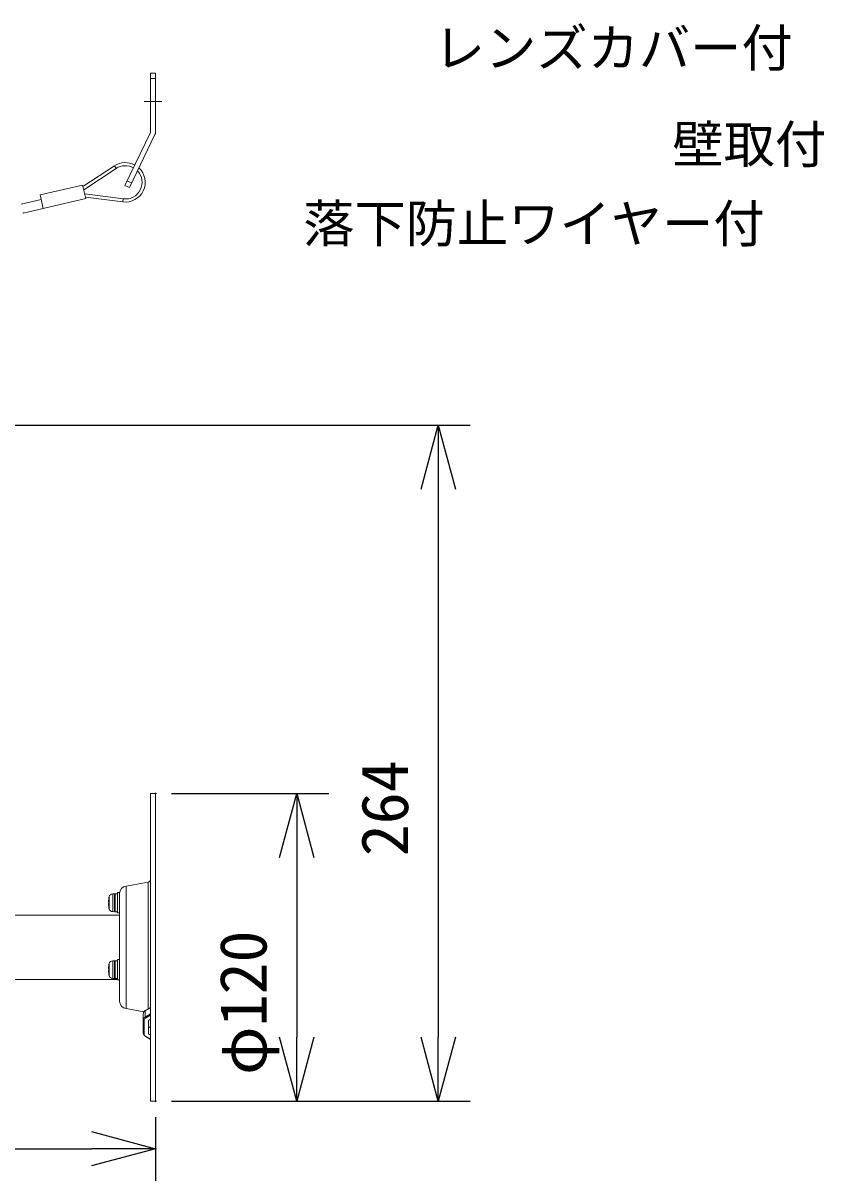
# Model space of a CAD drawing. Units: millimetres, scale not verified. Extents: x -62 to 63, y -56 to 57.
# Drawn here: x 30.23 to 61.45, y 3.6 to 48.77 of the extents above; entities that cross this region are included whole.
import ezdxf
from ezdxf.enums import TextEntityAlignment as Align

# ---------------------------------------------------------------- set-up
doc = ezdxf.new("R2010")
doc.units = ezdxf.units.MM
doc.header["$LTSCALE"] = 0.125
doc.header["$PDMODE"] = 32
doc.header["$PDSIZE"] = 0.025
for name, color, linetype in [('0-0_0', 7, 'Continuous'), ('0-1_DEFPOINTS', 7, 'Continuous'), ('0-4_TOUROKU', 7, 'Continuous'), ('0-6_SUNPO', 7, 'Continuous')]:
    doc.layers.add(name, color=color, linetype=linetype)
doc.layers.add('0-5_GAIKEI', color=1, linetype='Continuous', lineweight=18)
doc.styles.add('ＭＳ ゴシック', font='')
doc.styles.get('ＭＳ ゴシック').set_extended_font_data('MS Gothic')

# ---------------------------------------------------------------- blocks, each defined once
blk = doc.blocks.new('_OPEN30')
at = {"layer": '0-0_0'}
blk.add_line((0, 0), (-1, 0), dxfattribs=at)
blk.add_lwpolyline([(-1, 0.26795), (0, 0), (-1, -0.26795)], dxfattribs=at)
blk = doc.blocks.new('D2')
at = {"layer": '0-1_DEFPOINTS'}
for p in [(21.764, 346.7494), (47.7525, 320.58), (47.7525, 318.7202)]:
    blk.add_point(p, dxfattribs=at)
at = {"layer": '0-6_SUNPO'}
for p, q in [((21.764, 346.1244), (21.764, 317.4702)), ((47.7525, 319.955), (47.7525, 317.4702)), ((24.264, 318.7202), (45.2525, 318.7202))]:
    blk.add_line(p, q, dxfattribs=at)
at = {"layer": '0-6_SUNPO', "xscale": 2.5, "yscale": 2.5, "rotation": 180}
blk.add_blockref('_OPEN30', (21.764, 318.7202), dxfattribs=at)
at = {"layer": '0-6_SUNPO', "xscale": 2.5, "yscale": 2.5}
blk.add_blockref('_OPEN30', (47.7525, 318.7202), dxfattribs=at)
at = {"layer": '0-6_SUNPO', "style": 'ＭＳ ゴシック'}
blk.add_text('260', height=1.833, dxfattribs=at).set_placement((31.1868, 319.3452), align=Align.BOTTOM_LEFT)
blk = doc.blocks.new('D3')
at = {"layer": '0-1_DEFPOINTS'}
for p in [(47.7525, 332.58), (47.7525, 320.58), (53.2589, 320.58)]:
    blk.add_point(p, dxfattribs=at)
at = {"layer": '0-6_SUNPO'}
for p, q in [((48.3775, 332.58), (54.5089, 332.58)), ((53.2589, 330.08), (53.2589, 323.08)), ((48.3775, 320.58), (54.5089, 320.58))]:
    blk.add_line(p, q, dxfattribs=at)
at = {"layer": '0-6_SUNPO', "xscale": 2.5, "yscale": 2.5}
for p, rotation in [((53.2589, 332.58), 90), ((53.2589, 320.58), 270)]:
    blk.add_blockref('_OPEN30', p, dxfattribs=dict(at, rotation=rotation))
at = {"layer": '0-6_SUNPO', "style": 'ＭＳ ゴシック'}
blk.add_text('φ120', height=1.833, rotation=90, dxfattribs=at).set_placement((52.6339, 321.6012), align=Align.BOTTOM_LEFT)
blk = doc.blocks.new('D7')
at = {"layer": '0-1_DEFPOINTS'}
for p in [(32.3029, 346.95), (47.7525, 320.58), (58.7774, 320.58)]:
    blk.add_point(p, dxfattribs=at)
at = {"layer": '0-6_SUNPO'}
for p, q in [((32.9279, 346.95), (60.0274, 346.95)), ((58.7774, 344.45), (58.7774, 323.08)), ((48.3775, 320.58), (60.0274, 320.58))]:
    blk.add_line(p, q, dxfattribs=at)
at = {"layer": '0-6_SUNPO', "xscale": 2.5, "yscale": 2.5}
for p, rotation in [((58.7774, 346.95), 90), ((58.7774, 320.58), 270)]:
    blk.add_blockref('_OPEN30', p, dxfattribs=dict(at, rotation=rotation))
at = {"layer": '0-6_SUNPO', "style": 'ＭＳ ゴシック'}
blk.add_text('264', height=1.833, rotation=90, dxfattribs=at).set_placement((58.1524, 330.1341), align=Align.BOTTOM_LEFT)

msp = doc.modelspace()

# ---------------------------------------------------------------- linework, layer by layer
at = {"layer": '0-5_GAIKEI'}
for p, q in [((35.3917, 46.8147), (35.1917, 46.8147)), ((35.1917, 46.8147), (35.1917, 44.5193)), ((35.3917, 46.6147), (35.1917, 46.6147)), ((35.3917, 44.5193), (35.3917, 46.8147)), ((34.1907, 42.4439), (35.1897, 44.5105)), ((34.3707, 42.3569), (35.3698, 44.4235)), ((32.5611, 42.3949), (33.7937, 43.2043)), ((32.5899, 42.2703), (33.8595, 43.104)), ((33.7937, 43.2043), (33.8595, 43.104)), ((34.2777, 42.624), (34.4578, 42.537)), ((32.548, 42.4517), (30.8917, 42.0683)), ((31.0135, 41.5423), (30.8917, 42.0683)), ((32.6697, 41.9256), (32.548, 42.4517)), ((32.6277, 42.107), (34.1346, 41.9159)), ((34.1907, 42.4439), (34.3707, 42.3569)), ((30.9323, 41.893), (30.1529, 41.7126)), ((30.2341, 41.3619), (32.6697, 41.9256)), ((32.6566, 41.9824), (34.1195, 41.7968)), ((34.1195, 41.7968), (34.1346, 41.9159)), ((30.2291, 41.3833), (30.2341, 41.3619)), ((34.2396, 15.1062), (34.2396, 10.3231)), ((35.1091, 10.3169), (35.1091, 15.2595)), ((33.5754, 14.6597), (33.5761, 14.6597)), ((33.5828, 14.6891), (33.5828, 14.2202)), ((33.7197, 14.7999), (33.7907, 14.8036)), ((33.7197, 14.7999), (33.7197, 14.1095)), ((33.7907, 14.1058), (33.7907, 14.8036)), ((33.7917, 14.8036), (33.7907, 14.8036)), ((33.8117, 14.7947), (33.8117, 14.1147)), ((33.8217, 14.8047), (33.8217, 14.1047)), ((33.9017, 14.8047), (33.8217, 14.8047)), ((33.9017, 14.1047), (33.9017, 14.8047)), ((33.9117, 14.0547), (33.9117, 14.8547)), ((33.9917, 14.8547), (33.9117, 14.8547)), ((33.5761, 14.2497), (33.5754, 14.2497)), ((33.7197, 14.1095), (33.7907, 14.1058)), ((33.7917, 14.1057), (33.7907, 14.1058)), ((33.9017, 14.1047), (33.8217, 14.1047)), ((33.9917, 14.0547), (33.9117, 14.0547)), ((33.9117, 11.4447), (33.9117, 12.2447)), ((33.9917, 12.2447), (33.9117, 12.2447)), ((33.5754, 12.0497), (33.5761, 12.0497)), ((33.5828, 12.0791), (33.5828, 11.6102)), ((33.7197, 12.1899), (33.7907, 12.1936)), ((33.7197, 12.1899), (33.7197, 11.4995)), ((33.7907, 11.4958), (33.7907, 12.1936)), ((33.7917, 12.1936), (33.7907, 12.1936)), ((33.8117, 12.1847), (33.8117, 11.5047)), ((33.8217, 12.1947), (33.8217, 11.4947)), ((33.9017, 12.1947), (33.8217, 12.1947)), ((33.9017, 11.4947), (33.9017, 12.1947)), ((33.5761, 11.6397), (33.5754, 11.6397)), ((33.7197, 11.4995), (33.7907, 11.4958)), ((33.7917, 11.4957), (33.7907, 11.4958)), ((33.9017, 11.4947), (33.8217, 11.4947)), ((33.9917, 11.4447), (33.9117, 11.4447)), ((34.9117, 9.363), (34.9117, 10.1267)), ((35.1917, 10.3588), (34.9831, 10.235)), ((34.9871, 10.2445), (35.1917, 10.366)), ((35.1917, 10.0694), (35.0024, 9.9571)), ((34.9417, 9.3418), (34.9417, 9.865)), ((35.1117, 9.865), (35.1917, 9.9125)), ((35.1117, 9.865), (35.1117, 9.3418)), ((35.1917, 9.5771), (35.1117, 9.6246)), ((35.1917, 9.6034), (35.1917, 9.6024)), ((35.0024, 9.2497), (35.1917, 9.1374)), ((35.1917, 9.2943), (35.1117, 9.3418)), ((35.1917, 9.1084), (35.1917, 9.1073))]:
    msp.add_line(p, q, dxfattribs=at)
at = {"layer": '0-5_GAIKEI', "color": 3}
msp.add_line((34.9417, 45.7147), (35.6417, 45.7147), dxfattribs=at)
at = {"layer": '0-5_GAIKEI', "color": 7}
for p, q in [((35.1917, 18.7147), (35.1917, 6.7147)), ((35.1917, 18.7147), (35.3917, 18.7147)), ((35.3917, 6.7147), (35.3917, 18.7147)), ((35.1091, 15.2595), (34.2396, 15.1062)), ((33.9917, 14.8547), (33.9917, 10.6186)), ((33.9917, 13.9647), (19.4417, 13.9647)), ((33.9117, 11.4647), (19.4417, 11.4647)), ((34.9369, 10.2002), (34.2396, 10.3231)), ((35.1917, 6.7147), (35.3917, 6.7147))]:
    msp.add_line(p, q, dxfattribs=at)
at = {"layer": '0-5_GAIKEI'}
for points in [[(33.5564, 14.5397), (33.5545, 14.5067), (33.5548, 14.4948), (33.5554, 14.4913), (33.5557, 14.4903), (33.556, 14.4899), (33.5564, 14.4897), (33.5761, 14.4897)], [(33.5564, 14.4897), (33.5561, 14.4898), (33.556, 14.4899), (33.5556, 14.4905), (33.5552, 14.4918), (33.5547, 14.4964), (33.5553, 14.5264), (33.5564, 14.5397)], [(33.5564, 14.3697), (33.5545, 14.4026), (33.5548, 14.4145), (33.5556, 14.4187)], [(33.5761, 14.4197), (33.5564, 14.4197), (33.5561, 14.4196), (33.556, 14.4194), (33.5556, 14.4189), (33.5552, 14.4175), (33.5547, 14.413), (33.5553, 14.383), (33.5564, 14.3697)], [(33.5564, 11.9297), (33.5545, 11.8967), (33.5548, 11.8848), (33.5554, 11.8813), (33.5557, 11.8803), (33.556, 11.8799), (33.5564, 11.8797), (33.5761, 11.8797)], [(33.5564, 11.7597), (33.5545, 11.7927), (33.5548, 11.8045), (33.5554, 11.808), (33.5557, 11.8091), (33.556, 11.8095), (33.5564, 11.8097)], [(33.5564, 11.8797), (33.5561, 11.8798), (33.556, 11.8799), (33.5556, 11.8805), (33.5552, 11.8818), (33.5547, 11.8864), (33.5553, 11.9164), (33.5564, 11.9297)], [(33.5761, 11.8097), (33.5564, 11.8097), (33.5561, 11.8096), (33.556, 11.8094), (33.5556, 11.8089), (33.5552, 11.8075), (33.5547, 11.803), (33.5553, 11.773), (33.5564, 11.7597)], [(34.9871, 10.2445), (34.9621, 10.2269), (34.9417, 10.2063), (34.9264, 10.1836), (34.9154, 10.1558), (34.9117, 10.1267)], [(34.9831, 10.235), (34.953, 10.2127), (34.9304, 10.1864), (34.9164, 10.1573), (34.9117, 10.1267)], [(34.9831, 9.9946), (34.953, 9.9723), (34.9304, 9.946), (34.9164, 9.9168), (34.9117, 9.8862)], [(35.0024, 9.9571), (34.9768, 9.9382), (34.9576, 9.9158), (34.9457, 9.891), (34.9417, 9.865)], [(34.9871, 10.2445), (34.9849, 10.2424), (34.9836, 10.2392), (34.9831, 10.235)], [(34.9831, 10.235), (34.9831, 9.9946), (35.1917, 10.1184)], [(34.9831, 9.9946), (34.9835, 9.9901), (34.9846, 9.9852), (34.9864, 9.98), (34.9888, 9.9748), (34.9917, 9.9697), (34.995, 9.9649), (34.9987, 9.9607), (35.0024, 9.9571)], [(34.9117, 9.8862), (34.9123, 9.8821), (34.914, 9.8781), (34.9168, 9.8745), (34.9205, 9.8712), (34.925, 9.8686), (34.9302, 9.8666), (34.9359, 9.8654), (34.9417, 9.865)], [(34.9117, 9.363), (34.9123, 9.3588), (34.914, 9.3549), (34.9168, 9.3512), (34.9205, 9.348), (34.925, 9.3453), (34.9302, 9.3434), (34.9359, 9.3422), (34.9417, 9.3418)], [(35.1917, 9.1237), (34.9871, 9.2451), (34.9621, 9.2628), (34.9417, 9.2833), (34.9264, 9.306), (34.9154, 9.3338), (34.9117, 9.363)], [(34.9417, 9.3418), (34.9457, 9.3158), (34.9576, 9.291), (34.9768, 9.2686), (35.0024, 9.2497)], [(34.9871, 9.2451), (34.9895, 9.2443), (34.9923, 9.2443), (34.9955, 9.2453), (34.9989, 9.2471), (35.0024, 9.2497)]]:
    msp.add_lwpolyline(points, dxfattribs=at)
for centre, radius, start, end in [((35.1717, 44.5193), 0.02, 334.20001, 0), ((35.1717, 44.5193), 0.22, 334.20001, 0.00001), ((34.2163, 42.5607), 0.77, 62.13627, 123.29211), ((34.2163, 42.5607), 0.65, 61.75499, 123.29211), ((34.2163, 42.5607), 0.77, 262.77215, 46.99804), ((34.2163, 42.5607), 0.65, 262.77215, 43.69196), ((34.4517, 14.4547), 0.8993, 166.82357, 174.57653), ((34.4517, 14.4547), 0.9, 164.89936, 166.83372), ((34.4517, 14.4547), 0.8763, 177.71107, 182.28893), ((33.7276, 14.6501), 0.15, 93, 164.89936), ((33.7917, 14.7836), 0.02, 0, 90), ((33.8217, 14.7947), 0.01, 90, 179.99999), ((33.9017, 14.7947), 0.01, 0, 90), ((34.4517, 14.4547), 0.8993, 185.42347, 193.17643), ((34.4517, 14.4547), 0.9, 193.16628, 195.10064), ((33.7276, 14.2593), 0.15, 195.10064, 267), ((33.7917, 14.1257), 0.02, 270, 0), ((33.8217, 14.1147), 0.01, 179.99999, 270), ((33.9017, 14.1147), 0.01, 270, 0), ((34.4517, 11.8447), 0.8993, 166.82357, 174.57653), ((34.4517, 11.8447), 0.8993, 185.42347, 193.17643), ((34.4517, 11.8447), 0.9, 164.89936, 166.83372), ((34.4517, 11.8447), 0.8763, 177.71107, 182.28893), ((33.7276, 12.0401), 0.15, 93, 164.89936), ((33.7917, 12.1736), 0.02, 0, 90), ((33.8217, 12.1847), 0.01, 90, 180), ((33.9017, 12.1847), 0.01, 0, 90), ((34.4517, 11.8447), 0.9, 193.16628, 195.10064), ((33.7276, 11.6493), 0.15, 195.10064, 267), ((33.7917, 11.5157), 0.02, 270, 0), ((33.8217, 11.5047), 0.01, 179.99999, 270), ((33.9017, 11.5047), 0.01, 270, 0)]:
    msp.add_arc(centre, radius, start, end, dxfattribs=at)
at = {"layer": '0-5_GAIKEI', "color": 7}
for centre, radius, start, end in [((35.0917, 15.358), 0.1, 280, 0), ((34.2917, 14.8108), 0.3, 100, 179.797), ((34.2917, 10.6186), 0.3, 179.99999, 260)]:
    msp.add_arc(centre, radius, start, end, dxfattribs=at)

# ---------------------------------------------------------------- block references
at = {"layer": '0-6_SUNPO'}
for name in ['D7', 'D2', 'D3']:
    msp.add_blockref(name, (-12.3608, -313.8654), dxfattribs=at)

# ---------------------------------------------------------------- texts
at = {"layer": '0-4_TOUROKU', "style": 'ＭＳ ゴシック'}
for s, p in [('レンズカバー付', (46.2419, 46.6339)), ('壁取付', (55.547, 42.8725)), ('落下防止ワイヤー付', (41.147, 39.7789))]:
    msp.add_text(s, height=1.466, dxfattribs=at).set_placement(p, align=Align.BOTTOM_LEFT)

doc.saveas('drawing.dxf')
